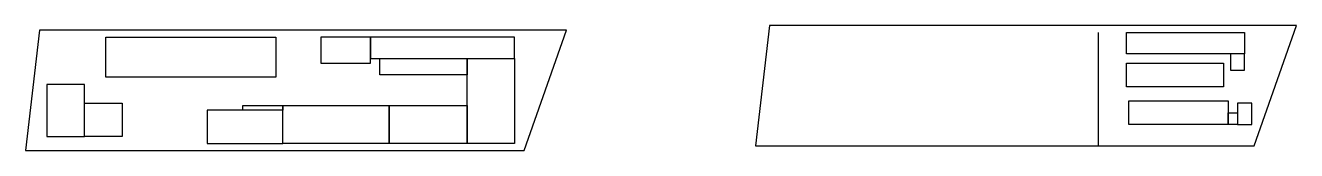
# Model space of a CAD drawing. Header units: centimetres. Extents: x 2104 to 33537, y 25021 to 28120.
import ezdxf

# ---------------------------------------------------------------- set-up
doc = ezdxf.new("R2010")
doc.units = ezdxf.units.CM
for name, color, linetype in [('0.4', 4, 'Continuous'), ('0.6', 6, 'Continuous'), ('ALINHAMENTO', 3, 'Continuous'), ('LIMITE-L', 7, 'Continuous')]:
    doc.layers.add(name, color=color, linetype=linetype)

msp = doc.modelspace()

# ---------------------------------------------------------------- linework, layer by layer
at = {"layer": '0.4', "flags": 128}
msp.add_lwpolyline([(28631, 27945), (28631, 25138)], dxfattribs=at)
at = {"layer": '0.6'}
msp.add_lwpolyline([(7480, 26018), (7480, 26134), (7889, 26134)], dxfattribs=at)
at = {"layer": 'ALINHAMENTO'}
for points in [[(8298, 27828), (8298, 26835), (4090, 26835), (4090, 27828)], [(10634, 27828), (9408, 27828), (9408, 27186), (10634, 27186)], [(14200, 27828), (10634, 27828), (10634, 27302), (14200, 27302)], [(32252, 27419), (29332, 27419), (29332, 27945), (32252, 27945)], [(32252, 27419), (31902, 27419), (31902, 27010), (32252, 27010)], [(13028, 27302), (13028, 26894), (10868, 26894), (10868, 27302)], [(14200, 27302), (14200, 25197), (13028, 25197), (13028, 27302)], [(31727, 26602), (29332, 26602), (29332, 27186), (31727, 27186)], [(3564, 25372), (3564, 26660), (2630, 26660), (2630, 25372)], [(4499, 26193), (4499, 25372), (3564, 25372), (3564, 26193)], [(8473, 26018), (7480, 26018), (7480, 26134), (8473, 26134)], [(11101, 26134), (11101, 25197), (8473, 25197), (8473, 26134)], [(13028, 26134), (13028, 25197), (11101, 25197), (11101, 26134)], [(31843, 26251), (31843, 25667), (29391, 25667), (29391, 26251)], [(32427, 26193), (32077, 26193), (32077, 25667), (32427, 25667)], [(8473, 25197), (8473, 26018), (6601, 26018), (6601, 25197)], [(32077, 25959), (32077, 25667), (31843, 25667), (31843, 25959)]]:
    msp.add_lwpolyline(points, close=True, dxfattribs=at)
at = {"layer": 'LIMITE-L'}
for points in [[(15485, 28003), (2455, 28003), (2104, 25021), (14433, 25021)], [(33537, 28120), (20507, 28120), (20157, 25138), (32486, 25138)]]:
    msp.add_lwpolyline(points, close=True, dxfattribs=at)

doc.saveas('drawing.dxf')
